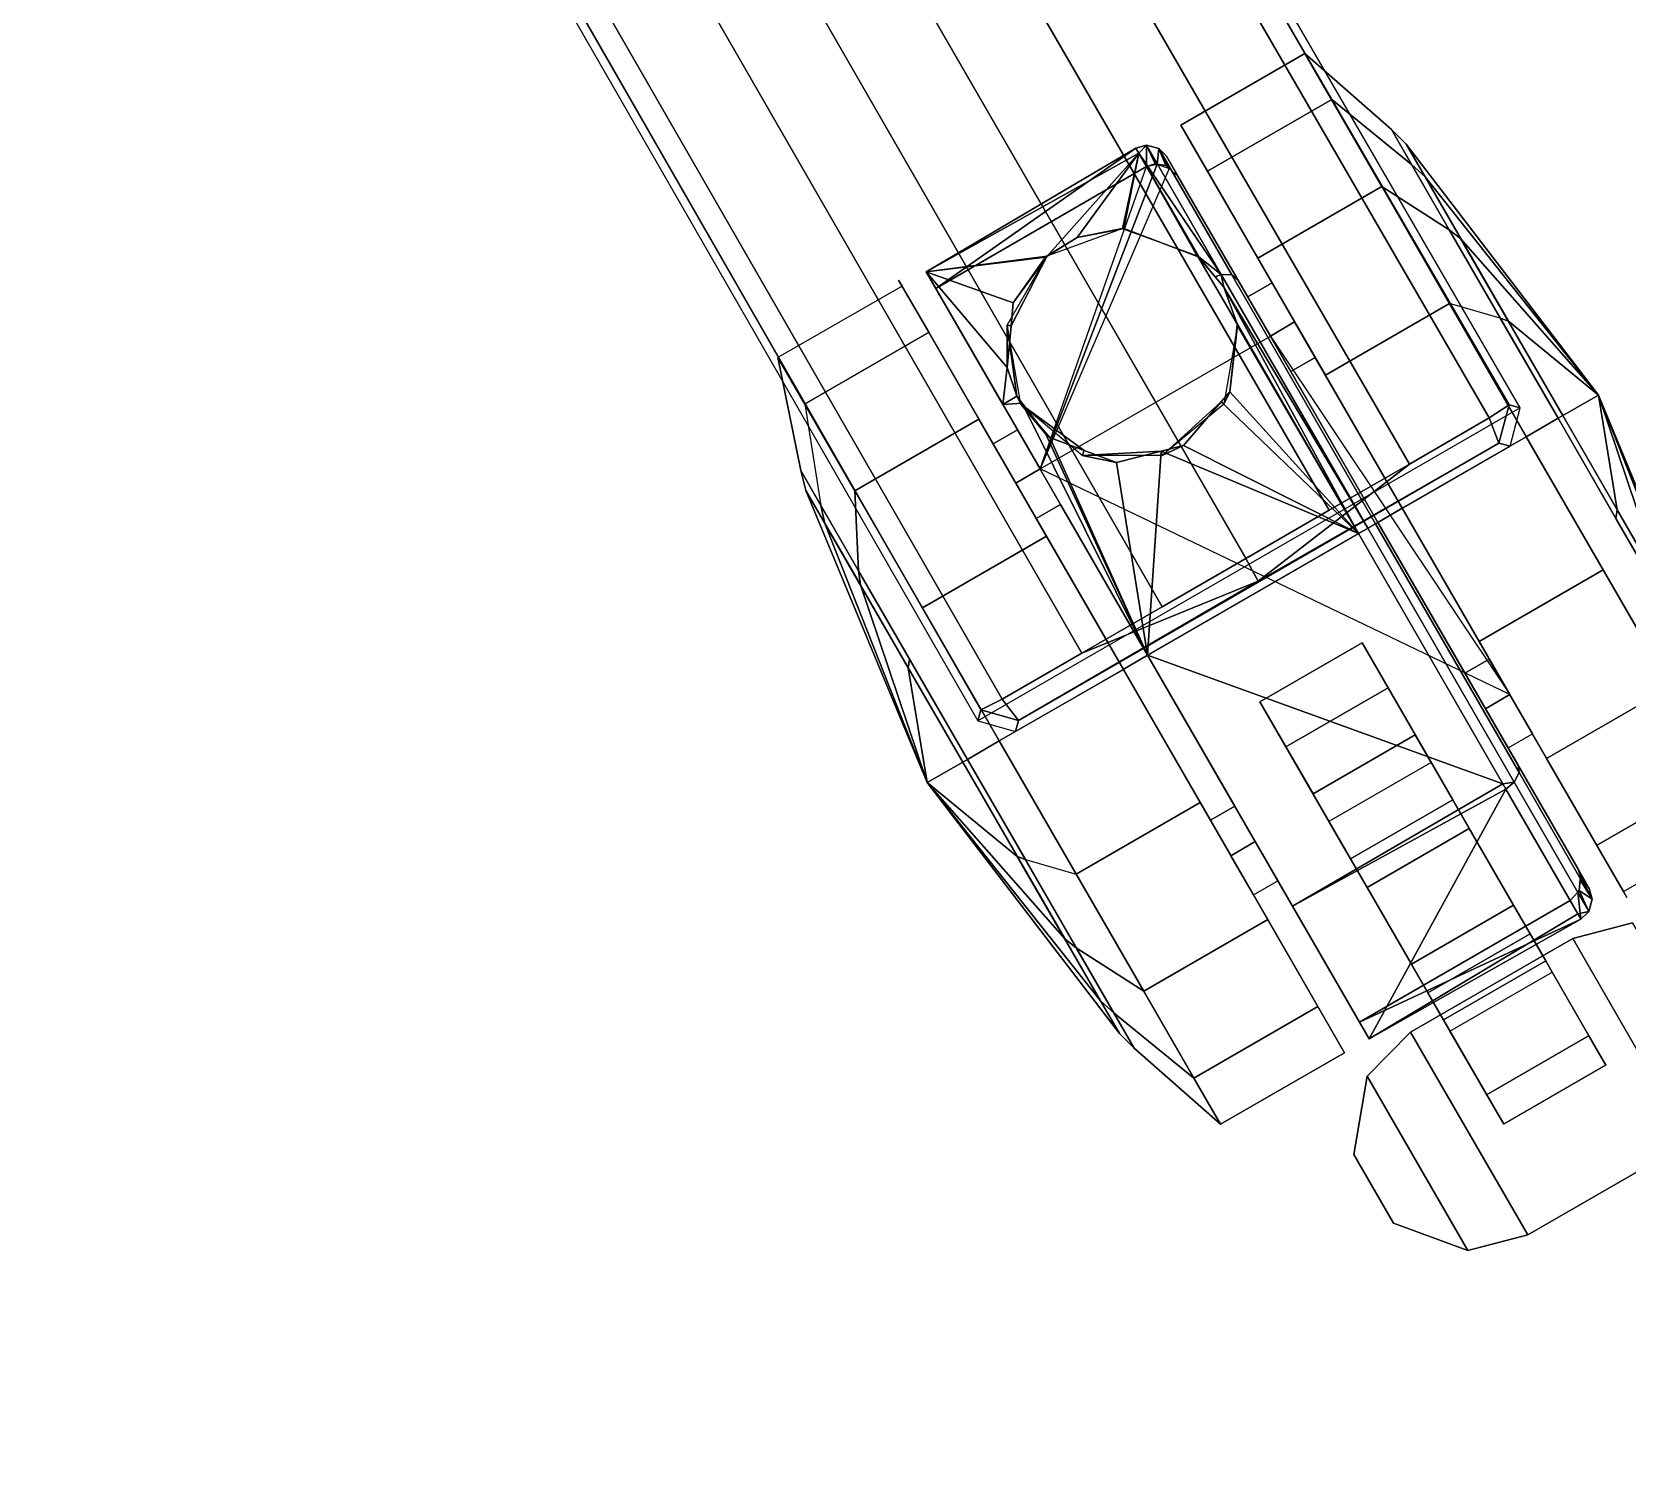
# Model space of a CAD drawing. Header units: feet. Extents: x 1888 to 2477, y 2252 to 2616.
# Drawn here: x 2189.427 to 2193.439, y 2317.561 to 2321.193 of the extents above; entities that cross this region are included whole.
import ezdxf

# ---------------------------------------------------------------- set-up
doc = ezdxf.new("R2010")
doc.units = ezdxf.units.FT
for name, color, linetype in [('TABLE-BASE', 6, 'Continuous'), ('TABLE-CASTER', 6, 'Continuous'), ('TABLE-TOPVEN', 6, 'Continuous')]:
    doc.layers.add(name, color=color, linetype=linetype)

# ---------------------------------------------------------------- blocks, each defined once
blk = doc.blocks.new('table')
at = {"layer": 'TABLE-BASE'}
for points, invisible_edges in [([(-3.2652, 8.9231, 2.9398), (-1.8114, 6.3608, 3.5733), (1.1559, 1.2533, 3.1165), (1.1858, 1.2453, 2.4908)], 1), ([(-0.2628, 0.409, 2.4908), (-0.2548, 0.4388, 3.1165), (-3.1944, 5.5624, 3.5733), (-4.6865, 8.1025, 2.9398)], 4)]:
    blk.add_3dface(points, dxfattribs=dict(at, invisible_edges=invisible_edges))
for points in [[(-1.8114, 6.3608, 3.5733), (-1.8577, 6.3297, 3.6431), (1.1032, 1.218, 3.1879), (1.1559, 1.2533, 3.1165)], [(-2.0683, 6.2081, 3.6824), (0.89, 1.0948, 3.2217), (1.1032, 1.218, 3.1879), (-1.8577, 6.3297, 3.6431)], [(-2.2849, 6.083, 3.7191), (0.6759, 0.9713, 3.2461), (0.89, 1.0948, 3.2217), (-2.0683, 6.2081, 3.6824)], [(0.4527, 0.8424, 3.2684), (0.6759, 0.9713, 3.2461), (-2.2849, 6.083, 3.7191), (-2.502, 5.9577, 3.7402)], [(-2.5, 5.9589, 3.7402), (-2.717, 5.8335, 3.7191), (0.2295, 0.7135, 3.2461), (0.4527, 0.8424, 3.2684)], [(-2.9336, 5.7085, 3.6824), (0.0154, 0.5899, 3.2217), (0.2295, 0.7135, 3.2461), (-2.717, 5.8335, 3.7191)], [(-3.1442, 5.5869, 3.6431), (-0.1978, 0.4668, 3.1879), (0.0154, 0.5899, 3.2217), (-2.9336, 5.7085, 3.6824)], [(-0.2548, 0.4388, 3.1165), (-0.1978, 0.4668, 3.1879), (-3.1442, 5.5869, 3.6431), (-3.1944, 5.5624, 3.5733)], [(-0.2628, 0.409, 2.4908), (-0.1623, 0.3803, 2.488), (1.1585, 1.1429, 2.488), (1.1858, 1.2453, 2.4908)], [(1.1285, 1.1509, 3.1165), (1.1285, 1.1509, 3.1165), (1.1559, 1.2533, 3.1165), (1.1032, 1.218, 3.1879)], [(1.1559, 1.2533, 3.1165), (1.1285, 1.1509, 3.1165), (1.1585, 1.1429, 2.488), (1.1858, 1.2453, 2.4908)], [(0.4861, 0.7824, 3.1748), (1.1285, 1.1509, 3.1165), (1.1032, 1.218, 3.1879), (0.89, 1.0948, 3.2217)], [(-0.1543, 0.4103, 3.1165), (-0.1623, 0.3803, 2.488), (1.1585, 1.1429, 2.488), (1.1285, 1.1509, 3.1165)], [(1.1285, 1.1509, 3.1165), (0.4861, 0.7824, 3.1748), (-0.1543, 0.4103, 3.1165)], [(0.6759, 0.9713, 3.2461), (0.4527, 0.8424, 3.2684), (0.4861, 0.7824, 3.1748), (0.89, 1.0948, 3.2217)], [(0.0154, 0.5899, 3.2217), (0.4861, 0.7824, 3.1748), (0.4527, 0.8424, 3.2684), (0.2295, 0.7135, 3.2461)], [(-0.1543, 0.4103, 3.1165), (0.4861, 0.7824, 3.1748), (0.0154, 0.5899, 3.2217), (-0.1978, 0.4668, 3.1879)], [(-0.1543, 0.4103, 3.1165), (-0.2548, 0.4388, 3.1165), (-0.2628, 0.409, 2.4908), (-0.1623, 0.3803, 2.488)], [(-0.1543, 0.4103, 3.1165), (-0.1543, 0.4103, 3.1165), (-0.1978, 0.4668, 3.1879), (-0.2548, 0.4388, 3.1165)]]:
    blk.add_3dface(points, dxfattribs=at)
at = {"layer": 'TABLE-CASTER'}
for points in [[(0.611, 2.1913, 1.336), (0.6823, 2.0678, 0.5276), (0.351, 1.8766, 0.5276), (0.2798, 2, 1.336)], [(0.8162, 1.8358, 2.0469), (0.611, 2.1913, 1.336), (0.2798, 2, 1.336), (0.485, 1.6446, 2.0469)], [(0.8162, 1.8358, 2.0469), (0.9962, 1.7202, 1.8203), (0.8416, 1.988, 1.2846), (0.611, 2.1913, 1.336)], [(0.611, 2.1913, 1.336), (0.8416, 1.988, 1.2846), (0.8953, 1.895, 0.6756), (0.6823, 2.0678, 0.5276)], [(0.6823, 2.0678, 0.5276), (0.9967, 1.5233), (0.6654, 1.332), (0.351, 1.8766, 0.5276)], [(0.6823, 2.0678, 0.5276), (0.8953, 1.895, 0.6756), (1.1322, 1.4847, 0.278), (0.9967, 1.5233)], [(0.9315, 1.8617, 0.7026), (0.8953, 1.895, 0.6756), (0.8416, 1.988, 1.2846), (0.881, 1.9492, 1.2752)], [(0.881, 1.9492, 1.2752), (0.8416, 1.988, 1.2846), (0.9962, 1.7202, 1.8203), (1.0264, 1.6974, 1.7788)], [(-0.4006, 1.6084, 1.3303), (-0.4006, 1.6084, 1.3303), (0.1595, 1.9383, 1.2939), (-0.3749, 1.5639, 0.7276)], [(0.1595, 1.9383, 1.2939), (0.1595, 1.9383, 1.2939), (-0.4006, 1.6084, 1.3303), (0.1673, 1.9248, 1.3254)], [(-0.0772, 1.6498, 1.6959), (-0.0772, 1.6498, 1.6959), (0.1673, 1.9248, 1.3254), (-0.4006, 1.6084, 1.3303)], [(0.188, 1.8889, 0.7276), (0.188, 1.8889, 0.7276), (-0.3749, 1.5639, 0.7276), (0.1595, 1.9383, 1.2939)], [(0.1673, 1.9248, 1.3254), (0.1673, 1.9248, 1.3254), (-0.0772, 1.6498, 1.6959), (0.003, 1.6995, 1.6903)], [(0.003, 1.6995, 1.6903), (0.003, 1.6995, 1.6903), (0.1234, 1.7228, 1.7598), (0.1673, 1.9248, 1.3254)], [(0.1275, 1.7236, 1.7622), (0.1275, 1.7236, 1.7622), (0.1673, 1.9248, 1.3254), (0.1234, 1.7228, 1.7598)], [(0.1673, 1.9248, 1.3254), (0.1673, 1.9248, 1.3254), (0.1275, 1.7236, 1.7622), (0.3236, 1.6493, 1.9678)], [(0.1595, 1.9383, 1.2939), (0.1595, 1.9383, 1.2939), (0.1879, 1.9464, 1.2929), (0.188, 1.8889, 0.7276)], [(0.1879, 1.9464, 1.2929), (0.1879, 1.9464, 1.2929), (0.1595, 1.9383, 1.2939), (0.1673, 1.9248, 1.3254)], [(0.1673, 1.9248, 1.3254), (0.1673, 1.9248, 1.3254), (0.3871, 1.6013, 2.0275), (0.1879, 1.9464, 1.2929)], [(0.3871, 1.6013, 2.0275), (0.3871, 1.6013, 2.0275), (0.1673, 1.9248, 1.3254), (0.3272, 1.6479, 1.9716)], [(0.3236, 1.6493, 1.9678), (0.3236, 1.6493, 1.9678), (0.3272, 1.6479, 1.9716), (0.1673, 1.9248, 1.3254)], [(0.1879, 1.9464, 1.2929), (0.1879, 1.9464, 1.2929), (0.2166, 1.8954, 0.7276), (0.211, 1.8962, 0.7276)], [(0.2166, 1.8954, 0.7276), (0.2166, 1.8954, 0.7276), (0.1879, 1.9464, 1.2929), (0.2207, 1.9377, 1.2895)], [(0.2207, 1.9377, 1.2895), (0.1879, 1.9464, 1.2929), (0.3871, 1.6013, 2.0275), (0.4159, 1.5997, 2.0094)], [(0.211, 1.8962, 0.7276), (0.211, 1.8962, 0.7276), (0.188, 1.8889, 0.7276), (0.1879, 1.9464, 1.2929)], [(0.2207, 1.9377, 1.2895), (0.2207, 1.9377, 1.2895), (0.2393, 1.8921, 0.7276), (0.2166, 1.8954, 0.7276)], [(0.2393, 1.8921, 0.7276), (0.2393, 1.8921, 0.7276), (0.2207, 1.9377, 1.2895), (0.2485, 1.884, 0.7276)], [(0.2485, 1.884, 0.7276), (0.2207, 1.9377, 1.2895), (0.2412, 1.9168, 1.2856), (0.2719, 1.8636, 0.7276)], [(0.4316, 1.587, 1.9878), (0.2412, 1.9168, 1.2856), (0.2207, 1.9377, 1.2895), (0.4159, 1.5997, 2.0094)], [(1.3946, 1.2791, 1.1276), (1.3946, 1.2791, 1.1276), (0.881, 1.9492, 1.2752), (1.0264, 1.6974, 1.7788)], [(1.3946, 1.2791, 1.1276), (1.3946, 1.2791, 1.1276), (0.9315, 1.8617, 0.7026), (0.881, 1.9492, 1.2752)], [(0.2166, 1.8954, 0.7276), (0.2166, 1.8954, 0.7276), (0.2485, 1.884, 0.7276), (-0.0964, 1.0816, 0.7276)], [(0.2166, 1.8954, 0.7276), (-0.0964, 1.0816, 0.7276), (0.188, 1.8889, 0.7276), (0.2166, 1.8954, 0.7276)], [(1.1542, 1.476, 0.3289), (1.1322, 1.4847, 0.278), (0.8953, 1.895, 0.6756), (0.9315, 1.8617, 0.7026)], [(1.2019, 1.1678, 2.3276), (0.8162, 1.8358, 2.0469), (0.485, 1.6446, 2.0469), (0.8706, 0.9766, 2.3276)], [(1.2019, 1.1678, 2.3276), (1.2868, 1.2169, 2.0318), (0.9962, 1.7202, 1.8203), (0.8162, 1.8358, 2.0469)], [(1.1542, 1.476, 0.3289), (1.1542, 1.476, 0.3289), (0.9315, 1.8617, 0.7026), (1.3946, 1.2791, 1.1276)], [(0.1233, 1.7236, 2.5276), (0.1233, 1.7236, 2.5276), (0.003, 1.6995, 1.6903), (-0.0776, 1.6505, 2.5276)], [(0.003, 1.6995, 1.6903), (0.003, 1.6995, 1.6903), (0.1233, 1.7236, 2.5276), (0.1234, 1.7228, 1.7598)], [(0.1234, 1.7228, 1.7598), (0.1234, 1.7228, 1.7598), (0.1233, 1.7236, 2.5276), (0.1275, 1.7236, 1.7622)], [(0.1275, 1.7236, 1.7622), (0.1233, 1.7236, 2.5276), (0.3241, 1.6505, 2.5276), (0.3236, 1.6493, 1.9678)], [(1.0264, 1.6974, 1.7788), (0.9962, 1.7202, 1.8203), (1.2868, 1.2169, 2.0318), (1.2996, 1.2242, 1.9776)], [(-0.0772, 1.6498, 1.6959), (-0.0772, 1.6498, 1.6959), (-0.0776, 1.6505, 2.5276), (0.003, 1.6995, 1.6903)], [(1.0264, 1.6974, 1.7788), (1.0264, 1.6974, 1.7788), (1.2996, 1.2242, 1.9776), (1.3946, 1.2791, 1.1276)], [(-0.4006, 1.6084, 1.3303), (-0.4006, 1.6084, 1.3303), (-0.0818, 1.6469, 1.6962), (-0.0772, 1.6498, 1.6959)], [(-0.0818, 1.6469, 1.6962), (-0.0818, 1.6469, 1.6962), (-0.4006, 1.6084, 1.3303), (-0.1678, 1.5249, 1.7998)], [(-0.0776, 1.6505, 2.5276), (-0.0776, 1.6505, 2.5276), (-0.1734, 1.4642, 1.8604), (-0.1845, 1.4654, 2.5276)], [(-0.1734, 1.4642, 1.8604), (-0.1734, 1.4642, 1.8604), (-0.0776, 1.6505, 2.5276), (-0.1678, 1.5249, 1.7998)], [(-0.0776, 1.6505, 2.5276), (-0.0776, 1.6505, 2.5276), (-0.0772, 1.6498, 1.6959), (-0.1678, 1.5249, 1.7998)], [(-0.0818, 1.6469, 1.6962), (-0.0818, 1.6469, 1.6962), (-0.1678, 1.5249, 1.7998), (-0.0772, 1.6498, 1.6959)], [(0.3241, 1.6505, 2.5276), (0.3241, 1.6505, 2.5276), (0.3272, 1.6479, 1.9716), (0.3236, 1.6493, 1.9678)], [(0.431, 1.4654, 2.5276), (0.431, 1.4654, 2.5276), (0.4303, 1.4693, 2.1383), (0.3241, 1.6505, 2.5276)], [(0.3939, 1.5674, 2.061), (0.3939, 1.5674, 2.061), (0.3241, 1.6505, 2.5276), (0.4303, 1.4693, 2.1383)], [(0.3241, 1.6505, 2.5276), (0.3241, 1.6505, 2.5276), (0.3939, 1.5674, 2.061), (0.3711, 1.5949, 2.0304)], [(0.3272, 1.6479, 1.9716), (0.3272, 1.6479, 1.9716), (0.3241, 1.6505, 2.5276), (0.3711, 1.5949, 2.0304)], [(0.3272, 1.6479, 1.9716), (0.3272, 1.6479, 1.9716), (0.3711, 1.5949, 2.0304), (0.3871, 1.6013, 2.0275)], [(-0.196, 1.254, 2.045), (-0.196, 1.254, 2.045), (-0.1838, 1.3529, 1.9716), (-0.4006, 1.6084, 1.3303)], [(-0.4006, 1.6084, 1.3303), (-0.1838, 1.3529, 1.9716), (-0.1734, 1.4642, 1.8604), (-0.1678, 1.5249, 1.7998)], [(0.3939, 1.5674, 2.061), (0.3939, 1.5674, 2.061), (0.3871, 1.6013, 2.0275), (0.3711, 1.5949, 2.0304)], [(0.4159, 1.5997, 2.0094), (0.3871, 1.6013, 2.0275), (0.7785, 0.9234, 2.3204), (0.7994, 0.9354, 2.2963)], [(0.3871, 1.6013, 2.0275), (0.3871, 1.6013, 2.0275), (0.3939, 1.5674, 2.061), (0.7785, 0.9234, 2.3204)], [(0.8057, 0.9391, 2.2676), (0.4316, 1.587, 1.9878), (0.4159, 1.5997, 2.0094), (0.7994, 0.9354, 2.2963)], [(0.5231, 1.5786, 1.2101), (0.5834, 1.4741, 0.7276), (0.5185, 1.4366, 0.7276), (0.4581, 1.5411, 1.2101)], [(0.6382, 1.3792, 1.651), (0.5231, 1.5786, 1.2101), (0.4581, 1.5411, 1.2101), (0.5732, 1.3417, 1.651)], [(-0.7961, 1.3789, 1.336), (-0.5909, 1.0234, 2.0469), (-0.2596, 1.2147, 2.0469), (-0.4648, 1.5701, 1.336)], [(0.3939, 1.5674, 2.061), (0.3939, 1.5674, 2.061), (0.7537, 0.9091, 2.3276), (0.7785, 0.9234, 2.3204)], [(0.7537, 0.9091, 2.3276), (0.7537, 0.9091, 2.3276), (0.3939, 1.5674, 2.061), (0.4303, 1.4693, 2.1383)], [(0.9967, 1.5233), (1.4071, 0.8124), (1.0759, 0.6211), (0.6654, 1.332)], [(-0.1838, 1.3529, 1.9716), (-0.1838, 1.3529, 1.9716), (-0.1587, 1.2764, 2.0444), (-0.1845, 1.4654, 2.5276)], [(-0.1845, 1.4654, 2.5276), (-0.1587, 1.2764, 2.0444), (-0.1582, 1.2758, 2.045), (-0.1474, 1.2549, 2.5276)], [(-0.1838, 1.3529, 1.9716), (-0.1838, 1.3529, 1.9716), (-0.1845, 1.4654, 2.5276), (-0.1734, 1.4642, 1.8604)], [(0.3939, 1.2549, 2.5276), (0.3939, 1.2549, 2.5276), (0.4104, 1.2877, 2.2187), (0.431, 1.4654, 2.5276)], [(0.4299, 1.4655, 2.14), (0.4299, 1.4655, 2.14), (0.431, 1.4654, 2.5276), (0.4104, 1.2877, 2.2187)], [(0.4104, 1.2877, 2.2187), (0.4104, 1.2877, 2.2187), (0.7537, 0.9091, 2.3276), (0.4299, 1.4655, 2.14)], [(0.431, 1.4654, 2.5276), (0.431, 1.4654, 2.5276), (0.4299, 1.4655, 2.14), (0.4303, 1.4693, 2.1383)], [(0.4303, 1.4693, 2.1383), (0.4303, 1.4693, 2.1383), (0.4299, 1.4655, 2.14), (0.7537, 0.9091, 2.3276)], [(1.2996, 1.2242, 0.2776), (1.2868, 1.2169, 0.2235), (1.1322, 1.4847, 0.278), (1.1542, 1.476, 0.3289)], [(1.3946, 1.2791, 1.1276), (1.3946, 1.2791, 1.1276), (1.2996, 1.2242, 0.2776), (1.1542, 1.476, 0.3289)], [(-0.4104, 0.7109), (-0.7248, 1.2554, 0.5276), (-0.3936, 1.4467, 0.5276), (-0.0792, 0.9021)], [(1.1579, 0.4791, 0.7276), (1.1579, 0.4791, 0.7276), (-0.0964, 1.0816, 0.7276), (0.5185, 1.4366, 0.7276)], [(-0.7248, 1.2554, 0.5276), (-0.6817, 0.9845, 0.6756), (-0.7354, 1.0775, 1.2846), (-0.7961, 1.3789, 1.336)], [(-0.7961, 1.3789, 1.336), (-0.7354, 1.0775, 1.2846), (-0.5807, 0.8097, 1.8203), (-0.5909, 1.0234, 2.0469)], [(0.8706, 0.9766, 1.8276), (0.6382, 1.3792, 1.651), (0.5732, 1.3417, 1.651), (0.8057, 0.9391, 1.8276)], [(-0.1838, 1.3529, 1.9716), (-0.1838, 1.3529, 1.9716), (-0.196, 1.254, 2.045), (-0.1587, 1.2764, 2.0444)], [(0.4104, 1.2877, 2.2187), (0.4104, 1.2877, 2.2187), (0.3939, 1.2549, 2.5276), (0.387, 1.2608, 2.2236)], [(0.7537, 0.9091, 2.3276), (0.7537, 0.9091, 2.3276), (0.4104, 1.2877, 2.2187), (0.387, 1.2608, 2.2236)], [(1.3946, 1.2791, 1.1276), (1.3946, 1.2791, 1.1276), (1.4449, 0.9725, 0.3289), (1.2996, 1.2242, 0.2776)], [(1.3946, 1.2791, 1.1276), (1.3946, 1.2791, 1.1276), (1.2996, 1.2242, 1.9776), (1.5727, 0.751, 1.7788)], [(1.3946, 1.2791, 1.1276), (1.3946, 1.2791, 1.1276), (1.6676, 0.5867, 0.7026), (1.4449, 0.9725, 0.3289)], [(1.3946, 1.2791, 1.1276), (1.3946, 1.2791, 1.1276), (1.7181, 0.4993, 1.2752), (1.6676, 0.5867, 0.7026)], [(1.5727, 0.751, 1.7788), (1.5727, 0.751, 1.7788), (1.7181, 0.4993, 1.2752), (1.3946, 1.2791, 1.1276)], [(-0.1582, 1.2758, 2.045), (-0.1582, 1.2758, 2.045), (-0.1587, 1.2764, 2.0444), (-0.196, 1.254, 2.045)], [(-0.1582, 1.2758, 2.045), (-0.1582, 1.2758, 2.045), (-0.196, 1.254, 2.045), (-0.1441, 1.2573, 2.062)], [(0.1908, 0.5841, 2.3276), (0.1908, 0.5841, 2.3276), (-0.1441, 1.2573, 2.062), (-0.196, 1.254, 2.045)], [(-0.1474, 1.2549, 2.5276), (-0.1582, 1.2758, 2.045), (-0.1441, 1.2573, 2.062), (-0.0807, 1.1743, 2.1383)], [(-0.0807, 1.1743, 2.1383), (-0.0807, 1.1743, 2.1383), (-0.0702, 1.1657, 2.1463), (-0.1474, 1.2549, 2.5276)], [(0.0215, 1.1312, 2.1865), (0.0215, 1.1312, 2.1865), (-0.1474, 1.2549, 2.5276), (-0.0702, 1.1657, 2.1463)], [(-0.1474, 1.2549, 2.5276), (-0.1474, 1.2549, 2.5276), (0.0215, 1.1312, 2.1865), (0.0164, 1.1174, 2.5276)], [(-0.1441, 1.2573, 2.062), (-0.1441, 1.2573, 2.062), (0.1908, 0.5841, 2.3276), (-0.0807, 1.1743, 2.1383)], [(0.387, 1.2608, 2.2236), (0.387, 1.2608, 2.2236), (0.2301, 1.1174, 2.5276), (0.2863, 1.1445, 2.245)], [(0.2301, 1.1174, 2.5276), (0.2301, 1.1174, 2.5276), (0.387, 1.2608, 2.2236), (0.3939, 1.2549, 2.5276)], [(0.387, 1.2608, 2.2236), (0.387, 1.2608, 2.2236), (0.2863, 1.1445, 2.245), (0.7537, 0.9091, 2.3276)], [(-0.5909, 1.0234, 2.0469), (-0.2052, 0.3554, 2.3276), (0.126, 0.5467, 2.3276), (-0.2596, 1.2147, 2.0469)], [(1.5876, 0.4998, 2.0469), (1.5774, 0.7135, 1.8203), (1.2868, 1.2169, 2.0318), (1.2019, 1.1678, 2.3276)], [(1.2996, 1.2242, 1.9776), (1.2868, 1.2169, 2.0318), (1.5774, 0.7135, 1.8203), (1.5727, 0.751, 1.7788)], [(1.4449, 0.9725, 0.3289), (1.4414, 0.9491, 0.278), (1.2868, 1.2169, 0.2235), (1.2996, 1.2242, 0.2776)], [(-0.1568, 1.1861, 1.2101), (-0.0964, 1.0816, 0.7276), (-0.1614, 1.0441, 0.7276), (-0.2217, 1.1486, 1.2101)], [(-0.0416, 0.9867, 1.651), (-0.1568, 1.1861, 1.2101), (-0.2217, 1.1486, 1.2101), (-0.1066, 0.9492, 1.651)], [(0.1908, 0.5841, 2.3276), (0.1908, 0.5841, 2.3276), (-0.0702, 1.1657, 2.1463), (-0.0807, 1.1743, 2.1383)], [(0.1908, 0.5841, 2.3276), (0.1073, 1.099, 2.2241), (0.0215, 1.1312, 2.1865), (-0.0702, 1.1657, 2.1463)], [(1.5876, 0.4998, 2.0469), (1.2019, 1.1678, 2.3276), (0.8706, 0.9766, 2.3276), (1.2563, 0.3086, 2.0469)], [(0.1073, 1.099, 2.2241), (0.1073, 1.099, 2.2241), (0.0164, 1.1174, 2.5276), (0.0215, 1.1312, 2.1865)], [(0.0164, 1.1174, 2.5276), (0.0164, 1.1174, 2.5276), (0.1073, 1.099, 2.2241), (0.2271, 1.1295, 2.2381)], [(0.2271, 1.1295, 2.2381), (0.2271, 1.1295, 2.2381), (0.2301, 1.1174, 2.5276), (0.0164, 1.1174, 2.5276)], [(0.2271, 1.1295, 2.2381), (0.2271, 1.1295, 2.2381), (0.1073, 1.099, 2.2241), (0.1908, 0.5841, 2.3276)], [(0.1908, 0.5841, 2.3276), (0.1908, 0.5841, 2.3276), (0.7537, 0.9091, 2.3276), (0.2271, 1.1295, 2.2381)], [(0.2271, 1.1295, 2.2381), (0.2271, 1.1295, 2.2381), (0.2863, 1.1445, 2.245), (0.2301, 1.1174, 2.5276)], [(0.2863, 1.1445, 2.245), (0.2863, 1.1445, 2.245), (0.2271, 1.1295, 2.2381), (0.7537, 0.9091, 2.3276)], [(-0.5761, 0.7722, 1.7788), (-0.5807, 0.8097, 1.8203), (-0.7354, 1.0775, 1.2846), (-0.7214, 1.024, 1.2752)], [(-0.7214, 1.024, 1.2752), (-0.7354, 1.0775, 1.2846), (-0.6817, 0.9845, 0.6756), (-0.6709, 0.9365, 0.7026)], [(-0.3979, 0.2442, 1.1276), (-0.3979, 0.2442, 1.1276), (-0.7214, 1.024, 1.2752), (-0.6709, 0.9365, 0.7026)], [(-0.5761, 0.7722, 1.7788), (-0.5761, 0.7722, 1.7788), (-0.7214, 1.024, 1.2752), (-0.3979, 0.2442, 1.1276)], [(-0.5909, 1.0234, 2.0469), (-0.5807, 0.8097, 1.8203), (-0.2901, 0.3064, 2.0318), (-0.2052, 0.3554, 2.3276)], [(-0.6709, 0.9365, 0.7026), (-0.6817, 0.9845, 0.6756), (-0.4448, 0.5742, 0.278), (-0.4482, 0.5508, 0.3289)], [(0.1908, 0.5841, 1.8276), (-0.0416, 0.9867, 1.651), (-0.1066, 0.9492, 1.651), (0.1259, 0.5466, 1.8276)], [(1.1798, 0.2911, 1.9878), (0.8057, 0.9391, 2.2676), (0.7994, 0.9354, 2.2963), (1.1829, 0.2712, 2.0094)], [(1.1031, 0.574, 1.651), (0.8706, 0.9766, 1.8276), (0.8057, 0.9391, 1.8276), (1.0381, 0.5365, 1.651)], [(1.6676, 0.5867, 0.7026), (1.6783, 0.5387, 0.6756), (1.4414, 0.9491, 0.278), (1.4449, 0.9725, 0.3289)], [(-0.3979, 0.2442, 1.1276), (-0.3979, 0.2442, 1.1276), (-0.6709, 0.9365, 0.7026), (-0.4482, 0.5508, 0.3289)], [(0, 0), (-0.4104, 0.7109), (-0.0792, 0.9021), (0.3313, 0.1912)], [(0.7537, 0.9091, 2.3276), (0.7537, 0.9091, 2.3276), (0.1908, 0.5841, 2.3276), (1.1394, 0.2411, 2.0391)], [(1.1394, 0.2411, 2.0391), (1.1699, 0.2455, 2.0275), (0.7785, 0.9234, 2.3204), (0.7537, 0.9091, 2.3276)], [(0.7994, 0.9354, 2.2963), (0.7785, 0.9234, 2.3204), (1.1699, 0.2455, 2.0275), (1.1829, 0.2712, 2.0094)], [(-0.3029, 0.299, 1.9776), (-0.2901, 0.3064, 2.0318), (-0.5807, 0.8097, 1.8203), (-0.5761, 0.7722, 1.7788)], [(1.4071, 0.8124), (1.7215, 0.2678, 0.5276), (1.3903, 0.0766, 0.5276), (1.0759, 0.6211)], [(-0.3979, 0.2442, 1.1276), (-0.3979, 0.2442, 1.1276), (-0.3029, 0.299, 1.9776), (-0.5761, 0.7722, 1.7788)], [(0.56, 0.3397, 0.3379), (0.4905, 0.4599, 0.7276), (0.7633, 0.6174, 0.7276), (0.8328, 0.4972, 0.3379)], [(-0.4482, 0.5508, 0.3289), (-0.4448, 0.5742, 0.278), (-0.2901, 0.3064, 0.2235), (-0.3029, 0.299, 0.2776)], [(0.4233, 0.1815, 1.651), (0.1908, 0.5841, 1.8276), (0.1259, 0.5466, 1.8276), (0.3583, 0.144, 1.651)], [(0.5776, -0.0859, 2.045), (0.5776, -0.0859, 2.045), (1.1394, 0.2411, 2.0391), (0.1908, 0.5841, 2.3276)], [(1.2182, 0.3746, 1.2101), (1.1031, 0.574, 1.651), (1.0381, 0.5365, 1.651), (1.1533, 0.3371, 1.2101)], [(-0.3979, 0.2442, 1.1276), (-0.3979, 0.2442, 1.1276), (-0.4482, 0.5508, 0.3289), (-0.3029, 0.299, 0.2776)], [(-0.2052, 0.3554, 2.3276), (0.1805, -0.3126, 2.0469), (0.5117, -0.1213, 2.0469), (0.126, 0.5467, 2.3276)], [(0.7326, 0.0407, 0.1099), (0.56, 0.3397, 0.3379), (0.8328, 0.4972, 0.3379), (1.0054, 0.1982, 0.1099)], [(1.7928, 0.1444, 1.336), (1.5876, 0.4998, 2.0469), (1.2563, 0.3086, 2.0469), (1.4615, -0.0469, 1.336)], [(-0.2052, 0.3554, 2.3276), (-0.2901, 0.3064, 2.0318), (0.0004, -0.1969, 1.8203), (0.1805, -0.3126, 2.0469)], [(-0.3979, 0.2442, 1.1276), (-0.3979, 0.2442, 1.1276), (-0.3029, 0.299, 0.2776), (-0.1575, 0.0473, 0.3289)], [(-0.0297, -0.1741, 1.7788), (-0.0297, -0.1741, 1.7788), (-0.3029, 0.299, 1.9776), (-0.3979, 0.2442, 1.1276)], [(-0.0297, -0.1741, 1.7788), (0.0004, -0.1969, 1.8203), (-0.2901, 0.3064, 2.0318), (-0.3029, 0.299, 1.9776)], [(-0.3029, 0.299, 0.2776), (-0.2901, 0.3064, 0.2235), (-0.1355, 0.0386, 0.278), (-0.1575, 0.0473, 0.3289)], [(0.6749, 0.1405, 0.5049), (0.7766, -0.0356, 0.3805), (1.0494, 0.1219, 0.3805), (0.9477, 0.298, 0.5049)], [(1.1829, 0.2712, 2.0094), (1.1699, 0.2455, 2.0275), (1.3691, -0.0996, 1.2929), (1.3781, -0.0669, 1.2895)], [(1.3702, -0.0387, 1.2856), (1.1798, 0.2911, 1.9878), (1.1829, 0.2712, 2.0094), (1.3781, -0.0669, 1.2895)], [(-0.3979, 0.2442, 1.1276), (-0.3979, 0.2442, 1.1276), (0.1157, -0.4259, 1.2752), (-0.0297, -0.1741, 1.7788)], [(-0.3979, 0.2442, 1.1276), (-0.3979, 0.2442, 1.1276), (0.0652, -0.3385, 0.7026), (0.1157, -0.4259, 1.2752)], [(-0.1575, 0.0473, 0.3289), (-0.1575, 0.0473, 0.3289), (0.0652, -0.3385, 0.7026), (-0.3979, 0.2442, 1.1276)], [(1.1394, 0.2411, 2.0391), (1.1394, 0.2411, 2.0391), (0.5776, -0.0859, 2.045), (1.1475, 0.227, 2.033)], [(0.7822, -0.4402, 1.3303), (0.7822, -0.4402, 1.3303), (1.1475, 0.227, 2.033), (0.5776, -0.0859, 2.045)], [(1.1475, 0.227, 2.033), (1.1475, 0.227, 2.033), (0.7822, -0.4402, 1.3303), (1.3397, -0.1058, 1.3244)], [(1.1475, 0.227, 2.033), (1.1475, 0.227, 2.033), (1.1699, 0.2455, 2.0275), (1.1394, 0.2411, 2.0391)], [(1.3397, -0.1058, 1.3244), (1.3691, -0.0996, 1.2929), (1.1699, 0.2455, 2.0275), (1.1475, 0.227, 2.033)], [(0.3144, -0.5446, 0.5276), (0, 0), (0.3313, 0.1912), (0.6457, -0.3533, 0.5276)], [(0.5384, -0.0179, 1.2101), (0.4233, 0.1815, 1.651), (0.3583, 0.144, 1.651), (0.4734, -0.0554, 1.2101)], [(0.9391, -0.317, 0.1353), (0.7326, 0.0407, 0.1099), (1.0054, 0.1982, 0.1099), (1.2119, -0.1595, 0.1353)], [(0.7766, -0.0356, 0.3805), (0.8951, -0.2407, 0.4065), (1.1679, -0.0832, 0.4065), (1.0494, 0.1219, 0.3805)], [(-0.1575, 0.0473, 0.3289), (-0.1355, 0.0386, 0.278), (0.1014, -0.3717, 0.6756), (0.0652, -0.3385, 0.7026)], [(0.3144, -0.5446, 0.5276), (0.1014, -0.3717, 0.6756), (-0.1355, 0.0386, 0.278), (0, 0)], [(1.3469, -0.0043, 0.7276), (1.3469, -0.0043, 0.7276), (1.3394, 0.0146, 0.7276), (1.3702, -0.0387, 1.2856)], [(1.3781, -0.0669, 1.2895), (1.3781, -0.0669, 1.2895), (1.3433, -0.044, 0.7276), (1.3459, -0.0151, 0.7276)], [(1.3781, -0.0669, 1.2895), (1.3781, -0.0669, 1.2895), (1.3459, -0.0151, 0.7276), (1.3469, -0.0043, 0.7276)], [(1.3702, -0.0387, 1.2856), (1.3702, -0.0387, 1.2856), (1.3781, -0.0669, 1.2895), (1.3469, -0.0043, 0.7276)], [(1.3479, -0.1201, 1.2939), (1.3479, -0.1201, 1.2939), (0.7565, -0.3957, 0.7276), (1.3194, -0.0707, 0.7276)], [(0.8951, -0.2407, 0.4065), (0.9809, -0.3894, 0.5719), (1.2537, -0.2319, 0.5719), (1.1679, -0.0832, 0.4065)], [(1.3194, -0.0707, 0.7276), (1.3194, -0.0707, 0.7276), (1.3392, -0.0486, 0.7276), (1.3479, -0.1201, 1.2939)], [(1.3691, -0.0996, 1.2929), (1.3691, -0.0996, 1.2929), (1.3392, -0.0486, 0.7276), (1.3433, -0.044, 0.7276)], [(1.3691, -0.0996, 1.2929), (1.3691, -0.0996, 1.2929), (1.3479, -0.1201, 1.2939), (1.3392, -0.0486, 0.7276)], [(1.3433, -0.044, 0.7276), (1.3433, -0.044, 0.7276), (1.3781, -0.0669, 1.2895), (1.3691, -0.0996, 1.2929)], [(0.1805, -0.3126, 2.0469), (0.3857, -0.668, 1.336), (0.7169, -0.4768, 1.336), (0.5117, -0.1213, 2.0469)], [(0.7565, -0.3957, 0.7276), (0.7565, -0.3957, 0.7276), (1.3479, -0.1201, 1.2939), (0.7822, -0.4402, 1.3303)], [(1.3397, -0.1058, 1.3244), (1.3397, -0.1058, 1.3244), (0.7822, -0.4402, 1.3303), (1.3479, -0.1201, 1.2939)], [(1.3479, -0.1201, 1.2939), (1.3479, -0.1201, 1.2939), (1.3691, -0.0996, 1.2929), (1.3397, -0.1058, 1.3244)], [(1.0965, -0.5895, 0.4039), (0.9391, -0.317, 0.1353), (1.2119, -0.1595, 0.1353), (1.3693, -0.432, 0.4039)], [(1.7546, -0.5963, 0.8077), (1.6386, -0.7136, 0.8077), (1.3261, -0.1723, 0.8077), (1.4856, -0.1305, 0.8077)], [(1.7546, -0.5963, 0.9677), (1.4856, -0.1305, 0.9677), (1.3261, -0.1723, 0.9677), (1.6386, -0.7136, 0.9677)], [(1.4856, -0.1305, 0.9677), (1.4856, -0.1305, 0.8077), (1.3261, -0.1723, 0.8077), (1.3261, -0.1723, 0.9677)], [(0.1157, -0.4259, 1.2752), (0.1551, -0.4647, 1.2846), (0.0004, -0.1969, 1.8203), (-0.0297, -0.1741, 1.7788)], [(0.1805, -0.3126, 2.0469), (0.0004, -0.1969, 1.8203), (0.1551, -0.4647, 1.2846), (0.3857, -0.668, 1.336)], [(1.3261, -0.1723, 0.8077), (1.6386, -0.7136, 0.8077), (1.2056, -0.9636, 0.8077), (0.8931, -0.4223, 0.8077)], [(1.3261, -0.1723, 0.9677), (0.8931, -0.4223, 0.9677), (1.2056, -0.9636, 0.9677), (1.6386, -0.7136, 0.9677)], [(1.3261, -0.1723, 0.9677), (1.3261, -0.1723, 0.8077), (0.8931, -0.4223, 0.8077), (0.8931, -0.4223, 0.9677)], [(0.9809, -0.3894, 0.5719), (0.9982, -0.4194, 0.8077), (1.271, -0.2619, 0.8077), (1.2537, -0.2319, 0.5719)], [(0.0652, -0.3385, 0.7026), (0.1014, -0.3717, 0.6756), (0.1551, -0.4647, 1.2846), (0.1157, -0.4259, 1.2752)], [(0.3857, -0.668, 1.336), (0.1551, -0.4647, 1.2846), (0.1014, -0.3717, 0.6756), (0.3144, -0.5446, 0.5276)], [(0.3857, -0.668, 1.336), (0.3144, -0.5446, 0.5276), (0.6457, -0.3533, 0.5276), (0.7169, -0.4768, 1.336)], [(1.2056, -0.9636, 0.8077), (1.0461, -1.0054, 0.8077), (0.7771, -0.5395, 0.8077), (0.8931, -0.4223, 0.8077)], [(1.2056, -0.9636, 0.9677), (0.8931, -0.4223, 0.9677), (0.7771, -0.5395, 0.9677), (1.0461, -1.0054, 0.9677)], [(0.8931, -0.4223, 0.8077), (0.7771, -0.5395, 0.8077), (0.7771, -0.5395, 0.9677), (0.8931, -0.4223, 0.9677)], [(0.7771, -0.5395, 0.8077), (1.0461, -1.0054, 0.8077), (0.8476, -0.9316, 0.8077), (0.7418, -0.7483, 0.8077)], [(0.7771, -0.5395, 0.9677), (0.7418, -0.7483, 0.9677), (0.8476, -0.9316, 0.9677), (1.0461, -1.0054, 0.9677)], [(0.7771, -0.5395, 0.9677), (0.7771, -0.5395, 0.8077), (0.7418, -0.7483, 0.8077), (0.7418, -0.7483, 0.9677)], [(1.2056, -0.9636, 0.9677), (1.2056, -0.9636, 0.8077), (1.6386, -0.7136, 0.8077), (1.6386, -0.7136, 0.9677)], [(0.7418, -0.7483, 0.8077), (0.8476, -0.9316, 0.8077), (0.8476, -0.9316, 0.9677), (0.7418, -0.7483, 0.9677)], [(0.8476, -0.9316, 0.9677), (0.8476, -0.9316, 0.8077), (1.0461, -1.0054, 0.8077), (1.0461, -1.0054, 0.9677)], [(1.0461, -1.0054, 0.8077), (1.2056, -0.9636, 0.8077), (1.2056, -0.9636, 0.9677), (1.0461, -1.0054, 0.9677)]]:
    blk.add_3dface(points, dxfattribs=at)
for points, invisible_edges in [([(0.2798, 2, 1.336), (0.2798, 2, 1.336), (0.6382, 1.3792, 1.651), (0.485, 1.6446, 2.0469)], 6), ([(0.6382, 1.3792, 1.651), (0.6382, 1.3792, 1.651), (0.2798, 2, 1.336), (0.5231, 1.5786, 1.2101)], 6), ([(0.351, 1.8766, 0.5276), (0.351, 1.8766, 0.5276), (0.5231, 1.5786, 1.2101), (0.2798, 2, 1.336)], 6), ([(0.2412, 1.9168, 1.2856), (0.2412, 1.9168, 1.2856), (0.5185, 1.4366, 0.7276), (0.2719, 1.8636, 0.7276)], 2), ([(0.5185, 1.4366, 0.7276), (0.5185, 1.4366, 0.7276), (0.2412, 1.9168, 1.2856), (0.4581, 1.5411, 1.2101)], 6), ([(0.4316, 1.587, 1.9878), (0.4316, 1.587, 1.9878), (0.4581, 1.5411, 1.2101), (0.2412, 1.9168, 1.2856)], 6), ([(0.188, 1.8889, 0.7276), (0.188, 1.8889, 0.7276), (-0.0964, 1.0816, 0.7276), (-0.3749, 1.5639, 0.7276)], 2), ([(0.2719, 1.8636, 0.7276), (0.2719, 1.8636, 0.7276), (-0.0964, 1.0816, 0.7276), (0.2485, 1.884, 0.7276)], 6), ([(0.211, 1.8962, 0.7276), (0.211, 1.8962, 0.7276), (0.2166, 1.8954, 0.7276), (0.188, 1.8889, 0.7276)], 4), ([(0.2485, 1.884, 0.7276), (0.2485, 1.884, 0.7276), (0.2166, 1.8954, 0.7276), (0.2393, 1.8921, 0.7276)], 2), ([(0.5231, 1.5786, 1.2101), (0.5231, 1.5786, 1.2101), (0.351, 1.8766, 0.5276), (0.5834, 1.4741, 0.7276)], 6), ([(0.6654, 1.332), (0.6654, 1.332), (0.5834, 1.4741, 0.7276), (0.351, 1.8766, 0.5276)], 6), ([(-0.0964, 1.0816, 0.7276), (-0.0964, 1.0816, 0.7276), (0.2719, 1.8636, 0.7276), (0.5185, 1.4366, 0.7276)], 11), ([(0.485, 1.6446, 2.0469), (0.485, 1.6446, 2.0469), (0.8706, 0.9766, 1.8276), (0.8706, 0.9766, 2.3276)], 6), ([(0.8706, 0.9766, 1.8276), (0.8706, 0.9766, 1.8276), (0.485, 1.6446, 2.0469), (0.6382, 1.3792, 1.651)], 6), ([(-0.7961, 1.3789, 1.336), (-0.7961, 1.3789, 1.336), (-0.474, 1.5859, 1.1276), (-0.7248, 1.2554, 0.5276)], 6), ([(-0.7961, 1.3789, 1.336), (-0.7961, 1.3789, 1.336), (-0.4648, 1.5701, 1.336), (-0.474, 1.5859, 1.1276)], 11), ([(-0.3936, 1.4467, 0.5276), (-0.3936, 1.4467, 0.5276), (-0.7248, 1.2554, 0.5276), (-0.474, 1.5859, 1.1276)], 6), ([(-0.474, 1.5859, 1.1276), (-0.474, 1.5859, 1.1276), (-0.4648, 1.5701, 1.336), (-0.2215, 1.1487, 1.2101)], 13), ([(-0.1612, 1.0442, 0.7276), (-0.1612, 1.0442, 0.7276), (-0.474, 1.5859, 1.1276), (-0.2215, 1.1487, 1.2101)], 6), ([(-0.474, 1.5859, 1.1276), (-0.474, 1.5859, 1.1276), (-0.1612, 1.0442, 0.7276), (-0.3936, 1.4467, 0.5276)], 6), ([(-0.4006, 1.6084, 1.3303), (-0.4006, 1.6084, 1.3303), (-0.0416, 0.9867, 1.651), (-0.196, 1.254, 2.045)], 6), ([(-0.0416, 0.9867, 1.651), (-0.0416, 0.9867, 1.651), (-0.4006, 1.6084, 1.3303), (-0.1568, 1.1861, 1.2101)], 6), ([(-0.3749, 1.5639, 0.7276), (-0.3749, 1.5639, 0.7276), (-0.1568, 1.1861, 1.2101), (-0.4006, 1.6084, 1.3303)], 6), ([(0.4581, 1.5411, 1.2101), (0.4581, 1.5411, 1.2101), (0.4316, 1.587, 1.9878), (0.5732, 1.3417, 1.651)], 6), ([(0.8057, 0.9391, 2.2676), (0.8057, 0.9391, 2.2676), (0.5732, 1.3417, 1.651), (0.4316, 1.587, 1.9878)], 6), ([(-0.2596, 1.2147, 2.0469), (-0.2596, 1.2147, 2.0469), (-0.2215, 1.1487, 1.2101), (-0.4648, 1.5701, 1.336)], 6), ([(-0.1568, 1.1861, 1.2101), (-0.1568, 1.1861, 1.2101), (-0.3749, 1.5639, 0.7276), (-0.0964, 1.0816, 0.7276)], 2), ([(1.2868, 1.2169, 0.2235), (1.2868, 1.2169, 0.2235), (0.9967, 1.5233), (1.1322, 1.4847, 0.278)], 6), ([(0.9967, 1.5233), (0.9967, 1.5233), (1.2868, 1.2169, 0.2235), (1.4071, 0.8124)], 6), ([(1.1579, 0.4791, 0.7276), (1.1579, 0.4791, 0.7276), (0.5185, 1.4366, 0.7276), (0.5834, 1.4741, 0.7276)], 2), ([(0.5834, 1.4741, 0.7276), (0.5834, 1.4741, 0.7276), (0.6654, 1.332), (1.1579, 0.4791, 0.7276)], 6), ([(-0.1612, 1.0442, 0.7276), (-0.1612, 1.0442, 0.7276), (-0.0792, 0.9021), (-0.3936, 1.4467, 0.5276)], 11), ([(0.5732, 1.3417, 1.651), (0.5732, 1.3417, 1.651), (0.8057, 0.9391, 2.2676), (0.8057, 0.9391, 1.8276)], 6), ([(1.0759, 0.6211), (1.0759, 0.6211), (1.1579, 0.4791, 0.7276), (0.6654, 1.332)], 6), ([(-0.4104, 0.7109), (-0.4104, 0.7109), (-0.6817, 0.9845, 0.6756), (-0.7248, 1.2554, 0.5276)], 6), ([(-0.196, 1.254, 2.045), (-0.196, 1.254, 2.045), (0.1908, 0.5841, 1.8276), (0.1908, 0.5841, 2.3276)], 6), ([(0.1908, 0.5841, 1.8276), (0.1908, 0.5841, 1.8276), (-0.196, 1.254, 2.045), (-0.0416, 0.9867, 1.651)], 6), ([(-0.2215, 1.1487, 1.2101), (-0.2215, 1.1487, 1.2101), (-0.2596, 1.2147, 2.0469), (-0.1064, 0.9493, 1.651)], 6), ([(0.126, 0.5467, 2.3276), (0.126, 0.5467, 2.3276), (-0.1064, 0.9493, 1.651), (-0.2596, 1.2147, 2.0469)], 6), ([(1.4414, 0.9491, 0.278), (1.4414, 0.9491, 0.278), (1.4071, 0.8124), (1.2868, 1.2169, 0.2235)], 6), ([(-0.0964, 1.0816, 0.7276), (-0.0964, 1.0816, 0.7276), (0.4905, 0.4599, 0.7276), (-0.1614, 1.0441, 0.7276)], 6), ([(1.0929, 0.4416, 0.7276), (1.0929, 0.4416, 0.7276), (-0.0964, 1.0816, 0.7276), (1.1579, 0.4791, 0.7276)], 6), ([(0.4905, 0.4599, 0.7276), (0.4905, 0.4599, 0.7276), (-0.0964, 1.0816, 0.7276), (0.7633, 0.6174, 0.7276)], 6), ([(0.4905, 0.4599, 0.7276), (0.4905, 0.4599, 0.7276), (0.4131, 0.0491, 0.7276), (-0.1614, 1.0441, 0.7276)], 11), ([(0.4133, 0.0492, 0.7276), (0.4133, 0.0492, 0.7276), (0.3313, 0.1912), (-0.1612, 1.0442, 0.7276)], 6), ([(-0.0792, 0.9021), (-0.0792, 0.9021), (-0.1612, 1.0442, 0.7276), (0.3313, 0.1912)], 6), ([(-0.4104, 0.7109), (-0.4104, 0.7109), (-0.4448, 0.5742, 0.278), (-0.6817, 0.9845, 0.6756)], 11), ([(-0.1064, 0.9493, 1.651), (-0.1064, 0.9493, 1.651), (0.126, 0.5467, 2.3276), (0.126, 0.5467, 1.8276)], 6), ([(1.1798, 0.2911, 1.9878), (1.1798, 0.2911, 1.9878), (0.8057, 0.9391, 1.8276), (0.8057, 0.9391, 2.2676)], 6), ([(0.8057, 0.9391, 1.8276), (0.8057, 0.9391, 1.8276), (1.1798, 0.2911, 1.9878), (1.0381, 0.5365, 1.651)], 6), ([(0.8706, 0.9766, 2.3276), (0.8706, 0.9766, 2.3276), (1.1031, 0.574, 1.651), (1.2563, 0.3086, 2.0469)], 6), ([(1.1031, 0.574, 1.651), (1.1031, 0.574, 1.651), (0.8706, 0.9766, 2.3276), (0.8706, 0.9766, 1.8276)], 6), ([(1.4071, 0.8124), (1.4071, 0.8124), (1.4414, 0.9491, 0.278), (1.6783, 0.5387, 0.6756)], 11), ([(1.4071, 0.8124), (1.4071, 0.8124), (1.6783, 0.5387, 0.6756), (1.7215, 0.2678, 0.5276)], 6), ([(-0.4448, 0.5742, 0.278), (-0.4448, 0.5742, 0.278), (-0.4104, 0.7109), (-0.2901, 0.3064, 0.2235)], 6), ([(0, 0), (0, 0), (-0.2901, 0.3064, 0.2235), (-0.4104, 0.7109)], 6), ([(0.7633, 0.6174, 0.7276), (0.7633, 0.6174, 0.7276), (0.9477, 0.298, 0.5049), (0.8328, 0.4972, 0.3379)], 6), ([(0.9477, 0.298, 0.5049), (0.9477, 0.298, 0.5049), (0.7633, 0.6174, 0.7276), (0.9053, 0.3715, 0.7276)], 2), ([(0.7633, 0.6174, 0.7276), (0.7633, 0.6174, 0.7276), (1.3394, 0.0146, 0.7276), (0.9053, 0.3715, 0.7276)], 6), ([(1.3394, 0.0146, 0.7276), (1.3394, 0.0146, 0.7276), (0.7633, 0.6174, 0.7276), (1.0929, 0.4416, 0.7276)], 6), ([(1.1579, 0.4791, 0.7276), (1.1579, 0.4791, 0.7276), (1.0759, 0.6211), (1.3903, 0.0766, 0.5276)], 11), ([(0.1908, 0.5841, 2.3276), (0.1908, 0.5841, 2.3276), (0.4233, 0.1815, 1.651), (0.5776, -0.0859, 2.045)], 6), ([(0.4233, 0.1815, 1.651), (0.4233, 0.1815, 1.651), (0.1908, 0.5841, 2.3276), (0.1908, 0.5841, 1.8276)], 6), ([(1.2182, 0.3746, 1.2101), (1.2182, 0.3746, 1.2101), (1.2563, 0.3086, 2.0469), (1.1031, 0.574, 1.651)], 6), ([(0.5117, -0.1213, 2.0469), (0.5117, -0.1213, 2.0469), (0.126, 0.5467, 1.8276), (0.126, 0.5467, 2.3276)], 6), ([(0.126, 0.5467, 1.8276), (0.126, 0.5467, 1.8276), (0.5117, -0.1213, 2.0469), (0.3585, 0.1441, 1.651)], 6), ([(1.3702, -0.0387, 1.2856), (1.3702, -0.0387, 1.2856), (1.0381, 0.5365, 1.651), (1.1798, 0.2911, 1.9878)], 6), ([(1.0381, 0.5365, 1.651), (1.0381, 0.5365, 1.651), (1.3702, -0.0387, 1.2856), (1.1533, 0.3371, 1.2101)], 6), ([(0.8328, 0.4972, 0.3379), (0.8328, 0.4972, 0.3379), (1.0494, 0.1219, 0.3805), (1.0054, 0.1982, 0.1099)], 6), ([(1.0494, 0.1219, 0.3805), (1.0494, 0.1219, 0.3805), (0.8328, 0.4972, 0.3379), (0.9477, 0.298, 0.5049)], 6), ([(1.1533, 0.3371, 1.2101), (1.1533, 0.3371, 1.2101), (1.0929, 0.4416, 0.7276), (1.1579, 0.4791, 0.7276)], 9), ([(1.2182, 0.3746, 1.2101), (1.2182, 0.3746, 1.2101), (1.1533, 0.3371, 1.2101), (1.1579, 0.4791, 0.7276)], 6), ([(1.1579, 0.4791, 0.7276), (1.1579, 0.4791, 0.7276), (1.4706, -0.0626, 1.1276), (1.2182, 0.3746, 1.2101)], 6), ([(1.4706, -0.0626, 1.1276), (1.4706, -0.0626, 1.1276), (1.1579, 0.4791, 0.7276), (1.3903, 0.0766, 0.5276)], 6), ([(0.4131, 0.0491, 0.7276), (0.4131, 0.0491, 0.7276), (0.4905, 0.4599, 0.7276), (0.478, 0.0866, 0.7276)], 6), ([(0.6325, 0.214, 0.7276), (0.6325, 0.214, 0.7276), (0.478, 0.0866, 0.7276), (0.4905, 0.4599, 0.7276)], 6), ([(0.56, 0.3397, 0.3379), (0.56, 0.3397, 0.3379), (0.6325, 0.214, 0.7276), (0.4905, 0.4599, 0.7276)], 2), ([(1.1533, 0.3371, 1.2101), (1.1533, 0.3371, 1.2101), (1.3394, 0.0146, 0.7276), (1.0929, 0.4416, 0.7276)], 2), ([(0.9477, 0.298, 0.5049), (0.9477, 0.298, 0.5049), (0.9053, 0.3715, 0.7276), (0.6325, 0.214, 0.7276)], 9), ([(0.9053, 0.3715, 0.7276), (0.9053, 0.3715, 0.7276), (1.3469, -0.0043, 0.7276), (0.6325, 0.214, 0.7276)], 6), ([(1.3469, -0.0043, 0.7276), (1.3469, -0.0043, 0.7276), (0.9053, 0.3715, 0.7276), (1.3394, 0.0146, 0.7276)], 6), ([(1.4706, -0.0626, 1.1276), (1.4706, -0.0626, 1.1276), (1.4615, -0.0469, 1.336), (1.2182, 0.3746, 1.2101)], 13), ([(1.2563, 0.3086, 2.0469), (1.2563, 0.3086, 2.0469), (1.2182, 0.3746, 1.2101), (1.4615, -0.0469, 1.336)], 6), ([(-0.2901, 0.3064, 0.2235), (-0.2901, 0.3064, 0.2235), (0, 0), (-0.1355, 0.0386, 0.278)], 6), ([(0.6325, 0.214, 0.7276), (0.6325, 0.214, 0.7276), (0.56, 0.3397, 0.3379), (0.6749, 0.1405, 0.5049)], 6), ([(0.7326, 0.0407, 0.1099), (0.7326, 0.0407, 0.1099), (0.6749, 0.1405, 0.5049), (0.56, 0.3397, 0.3379)], 6), ([(1.3394, 0.0146, 0.7276), (1.3394, 0.0146, 0.7276), (1.1533, 0.3371, 1.2101), (1.3702, -0.0387, 1.2856)], 6), ([(0.6749, 0.1405, 0.5049), (0.6749, 0.1405, 0.5049), (0.9477, 0.298, 0.5049), (0.6325, 0.214, 0.7276)], 6), ([(1.3903, 0.0766, 0.5276), (1.3903, 0.0766, 0.5276), (1.7215, 0.2678, 0.5276), (1.4706, -0.0626, 1.1276)], 6), ([(1.7928, 0.1444, 1.336), (1.7928, 0.1444, 1.336), (1.4706, -0.0626, 1.1276), (1.7215, 0.2678, 0.5276)], 6), ([(0.6325, 0.214, 0.7276), (0.6325, 0.214, 0.7276), (0.7565, -0.3957, 0.7276), (0.478, 0.0866, 0.7276)], 11), ([(1.3459, -0.0151, 0.7276), (1.3459, -0.0151, 0.7276), (0.6325, 0.214, 0.7276), (1.3469, -0.0043, 0.7276)], 6), ([(1.3392, -0.0486, 0.7276), (1.3392, -0.0486, 0.7276), (1.3194, -0.0707, 0.7276), (0.6325, 0.214, 0.7276)], 13), ([(0.7565, -0.3957, 0.7276), (0.7565, -0.3957, 0.7276), (0.6325, 0.214, 0.7276), (1.3194, -0.0707, 0.7276)], 6), ([(0.3313, 0.1912), (0.3313, 0.1912), (0.4133, 0.0492, 0.7276), (0.6457, -0.3533, 0.5276)], 6), ([(0.5384, -0.0179, 1.2101), (0.5384, -0.0179, 1.2101), (0.5776, -0.0859, 2.045), (0.4233, 0.1815, 1.651)], 6), ([(1.0054, 0.1982, 0.1099), (1.0054, 0.1982, 0.1099), (1.1679, -0.0832, 0.4065), (1.2119, -0.1595, 0.1353)], 6), ([(1.1679, -0.0832, 0.4065), (1.1679, -0.0832, 0.4065), (1.0054, 0.1982, 0.1099), (1.0494, 0.1219, 0.3805)], 6), ([(0.7169, -0.4768, 1.336), (0.7169, -0.4768, 1.336), (0.3585, 0.1441, 1.651), (0.5117, -0.1213, 2.0469)], 6), ([(0.3585, 0.1441, 1.651), (0.3585, 0.1441, 1.651), (0.7169, -0.4768, 1.336), (0.4736, -0.0553, 1.2101)], 6), ([(0.6749, 0.1405, 0.5049), (0.6749, 0.1405, 0.5049), (0.7326, 0.0407, 0.1099), (0.7766, -0.0356, 0.3805)], 6), ([(1.7928, 0.1444, 1.336), (1.7928, 0.1444, 1.336), (1.4615, -0.0469, 1.336), (1.4706, -0.0626, 1.1276)], 11), ([(0.4734, -0.0554, 1.2101), (0.4734, -0.0554, 1.2101), (0.4131, 0.0491, 0.7276), (0.478, 0.0866, 0.7276)], 9), ([(0.5384, -0.0179, 1.2101), (0.5384, -0.0179, 1.2101), (0.4734, -0.0554, 1.2101), (0.478, 0.0866, 0.7276)], 6), ([(0.7822, -0.4402, 1.3303), (0.7822, -0.4402, 1.3303), (0.478, 0.0866, 0.7276), (0.7565, -0.3957, 0.7276)], 2), ([(0.478, 0.0866, 0.7276), (0.478, 0.0866, 0.7276), (0.7822, -0.4402, 1.3303), (0.5384, -0.0179, 1.2101)], 6), ([(0.4736, -0.0553, 1.2101), (0.4736, -0.0553, 1.2101), (0.6457, -0.3533, 0.5276), (0.4133, 0.0492, 0.7276)], 6), ([(0.9391, -0.317, 0.1353), (0.9391, -0.317, 0.1353), (0.7766, -0.0356, 0.3805), (0.7326, 0.0407, 0.1099)], 6), ([(0.5776, -0.0859, 2.045), (0.5776, -0.0859, 2.045), (0.5384, -0.0179, 1.2101), (0.7822, -0.4402, 1.3303)], 6), ([(0.7766, -0.0356, 0.3805), (0.7766, -0.0356, 0.3805), (0.9391, -0.317, 0.1353), (0.8951, -0.2407, 0.4065)], 6), ([(1.3433, -0.044, 0.7276), (1.3433, -0.044, 0.7276), (1.3392, -0.0486, 0.7276), (1.3459, -0.0151, 0.7276)], 4), ([(0.6457, -0.3533, 0.5276), (0.6457, -0.3533, 0.5276), (0.4736, -0.0553, 1.2101), (0.7169, -0.4768, 1.336)], 6), ([(1.2537, -0.2319, 0.5719), (1.2537, -0.2319, 0.5719), (1.2119, -0.1595, 0.1353), (1.1679, -0.0832, 0.4065)], 6), ([(1.2119, -0.1595, 0.1353), (1.2119, -0.1595, 0.1353), (1.2537, -0.2319, 0.5719), (1.3693, -0.432, 0.4039)], 6), ([(1.0965, -0.5895, 0.4039), (1.0965, -0.5895, 0.4039), (0.8951, -0.2407, 0.4065), (0.9391, -0.317, 0.1353)], 6), ([(0.8951, -0.2407, 0.4065), (0.8951, -0.2407, 0.4065), (1.0965, -0.5895, 0.4039), (0.9809, -0.3894, 0.5719)], 6), ([(1.271, -0.2619, 0.8077), (1.271, -0.2619, 0.8077), (1.3693, -0.432, 0.4039), (1.2537, -0.2319, 0.5719)], 6), ([(1.3693, -0.432, 0.4039), (1.3693, -0.432, 0.4039), (1.271, -0.2619, 0.8077), (1.4143, -0.51, 0.8077)], 2), ([(1.1415, -0.6675, 0.8077), (1.1415, -0.6675, 0.8077), (0.9809, -0.3894, 0.5719), (1.0965, -0.5895, 0.4039)], 6), ([(0.9809, -0.3894, 0.5719), (0.9809, -0.3894, 0.5719), (1.1415, -0.6675, 0.8077), (0.9982, -0.4194, 0.8077)], 2), ([(1.0965, -0.5895, 0.4039), (1.0965, -0.5895, 0.4039), (1.3693, -0.432, 0.4039), (1.1415, -0.6675, 0.8077)], 6), ([(1.3693, -0.432, 0.4039), (1.3693, -0.432, 0.4039), (1.4143, -0.51, 0.8077), (1.1415, -0.6675, 0.8077)], 9)]:
    blk.add_3dface(points, dxfattribs=dict(at, invisible_edges=invisible_edges))
at = {"layer": 'TABLE-TOPVEN', "invisible_edges": 15}
for points in [[(-1.3629, -8.6806, 28.5), (-1.3631, 32.7216, 28.5), (-6.146, 32.9008, 28.5), (-6.147, -8.8599, 28.5)], [(-6.1432, 32.9007, 27.324), (-1.3636, 32.7214, 27.324), (-1.3628, -8.6806, 27.324), (-6.1454, -8.8599, 27.324)], [(3.4112, -8.3821, 27.324), (-1.3628, -8.6806, 27.324), (-1.3636, 32.7214, 27.324), (3.4112, 32.4231, 27.324)], [(3.4112, -8.3821, 28.5), (3.4112, 32.4231, 28.5), (-1.3631, 32.7216, 28.5), (-1.3629, -8.6806, 28.5)]]:
    blk.add_3dface(points, dxfattribs=at)

msp = doc.modelspace()

# ---------------------------------------------------------------- block references
at = {"xscale": 0.9419495636793325, "yscale": 0.9419495636793325, "zscale": 0.9419495636793325}
msp.add_blockref('table', (2192.0538, 2319.075, -0.7608), dxfattribs=at)

doc.saveas('drawing.dxf')
